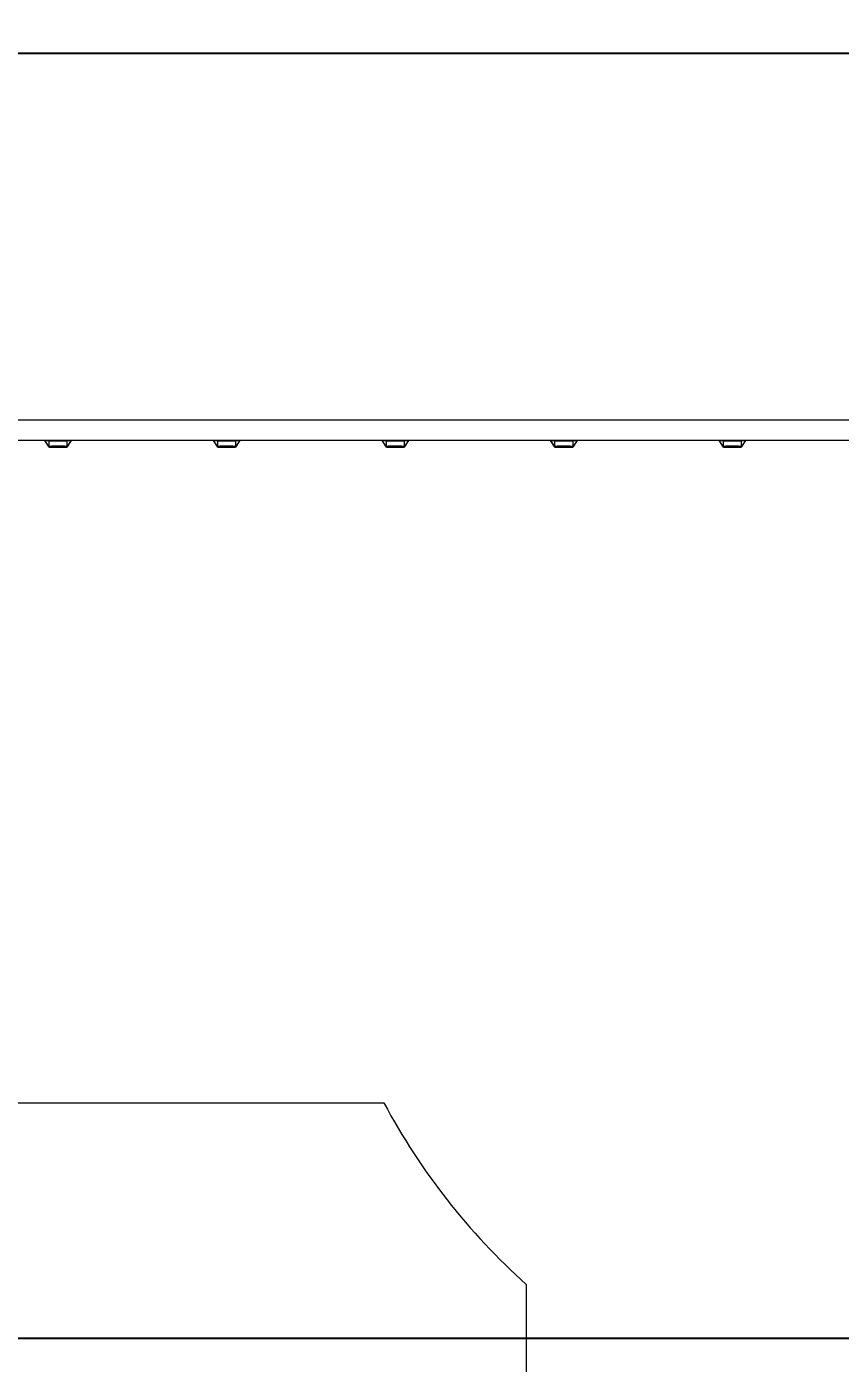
# Model space of a CAD drawing. Extents: x -4644 to 4111, y -3843 to 4581.
# Drawn here: x -1685 to 149, y -1300 to 1712 of the extents above; entities that cross this region are included whole.
import ezdxf

# ---------------------------------------------------------------- set-up
doc = ezdxf.new("R2010")
doc.units = 0
doc.header["$LTSCALE"] = 5
doc.header["$PDMODE"] = 33
doc.header["$PDSIZE"] = 20
doc.layers.get('Defpoints').update_dxf_attribs({"linetype": 'CONTINUOUS'})
for name, color, linetype in [('Lg_area', 4, 'CONTINUOUS'), ('Lg_dim', 7, 'CONTINUOUS'), ('Lg_prod', 40, 'CONTINUOUS')]:
    doc.layers.add(name, color=color, linetype=linetype)
doc.styles.add('LG1', font='arial.ttf', dxfattribs={"height": 185})
doc.styles.get("Standard").update_dxf_attribs({"font": 'SIMPLEX'})
doc.dimstyles.new('LG_DIM', dxfattribs={"dimtxt": 2.5, "dimasz": 2.5, "dimexe": 1.25, "dimexo": 0.625, "dimtad": 1, "dimdec": 4, "dimdsep": 46, "dimlunit": 6, "dimtxsty": 'STANDARD', "dimcen": 2.5, "dimadec": 0, "dimazin": 0, "dimtfac": 1, "dimtdec": 4, "dimtmove": 0, "dimatfit": 3, "dimfxl": 1, "dimtolj": 1, "dimtzin": 0, "dimarcsym": 0})

# ---------------------------------------------------------------- blocks, each defined once
blk = doc.blocks.new('*D5')
at = {"layer": 'Defpoints', "color": 0}
for p in [(-3507, 787.6), (2836, 802.8), (-3507, -3721.8)]:
    blk.add_point(p, dxfattribs=at)
at = {"layer": 'Lg_dim', "color": 0, "lineweight": -2}
for p, q in [((-3507, 786.6), (-3507, -3771.8)), ((2836, 801.8), (2836, -3771.8)), ((-3387, -3721.8), (-794.7, -3721.8)), ((2716, -3721.8), (-142.5, -3721.8))]:
    blk.add_line(p, q, dxfattribs=at)
at = {"layer": 'Lg_dim', "color": 0}
for points in [[(-3387, -3701.8), (-3387, -3741.8), (-3507, -3721.8)], [(2716, -3741.8), (2716, -3701.8), (2836, -3721.8)]]:
    blk.add_solid(points, dxfattribs=at)
at = {"layer": 'Lg_dim', "color": 4, "insert": (-468.6, -3721.8), "char_height": 185, "attachment_point": 5, "style": 'LG1'}
blk.add_mtext('\\A1;6340', dxfattribs=at)
blk = doc.blocks.new('*D6')
at = {"layer": 'Defpoints', "color": 0}
for p in [(-4363.7, 1651.6), (296.7, 1651.6), (458.7, -1244.5)]:
    blk.add_point(p, dxfattribs=at)
at = {"layer": 'Lg_dim', "color": 0, "lineweight": -2}
for p, q in [((295.7, 1651.6), (-4413.7, 1651.6)), ((-4363.7, 1531.6), (-4363.7, 347.9)), ((-4363.7, -1124.5), (-4363.7, 59.1)), ((457.7, -1244.5), (-4413.7, -1244.5))]:
    blk.add_line(p, q, dxfattribs=at)
at = {"layer": 'Lg_dim', "color": 0}
for points in [[(-4343.7, 1531.6), (-4383.7, 1531.6), (-4363.7, 1651.6)], [(-4383.7, -1124.5), (-4343.7, -1124.5), (-4363.7, -1244.5)]]:
    blk.add_solid(points, dxfattribs=at)
at = {"layer": 'Lg_dim', "color": 4, "insert": (-4363.7, 203.5), "char_height": 185, "attachment_point": 5, "style": 'LG1'}
blk.add_mtext('\\A1;2900', dxfattribs=at)
blk = doc.blocks.new('*D7')
at = {"layer": 'Defpoints', "color": 0}
for p in [(1924.4, 3427.1), (1924.4, 1507.8), (-2103.8, 821.8)]:
    blk.add_point(p, dxfattribs=at)
at = {"layer": 'Lg_dim', "color": 0, "lineweight": -2}
for p, q in [((-2103.8, 822.8), (-2103.8, 3477.1)), ((1924.4, 1508.8), (1924.4, 3477.1)), ((-1983.8, 3427.1), (-419, 3427.1)), ((1804.4, 3427.1), (239.6, 3427.1))]:
    blk.add_line(p, q, dxfattribs=at)
at = {"layer": 'Lg_dim', "color": 0}
for points in [[(-1983.8, 3447.1), (-1983.8, 3407.1), (-2103.8, 3427.1)], [(1804.4, 3407.1), (1804.4, 3447.1), (1924.4, 3427.1)]]:
    blk.add_solid(points, dxfattribs=at)
at = {"layer": 'Lg_dim', "color": 4, "insert": (-89.7, 3427.1), "char_height": 185, "attachment_point": 5, "style": 'LG1'}
blk.add_mtext('\\A1;4030', dxfattribs=at)

msp = doc.modelspace()

# ---------------------------------------------------------------- linework, layer by layer
at = {"layer": 'Lg_area', "linetype": 'Continuous', "lineweight": 0}
for p, q in [((-2006, -713.4), (-879.9, -713.4)), ((-559.3, -1122.3), (-559.3, -2127.7))]:
    msp.add_line(p, q, dxfattribs=at)
msp.add_arc((442.8, -6.3), 1499.9, 208.1265, 228.0742, dxfattribs=at)
at = {"layer": 'Lg_prod', "linetype": 'Continuous', "lineweight": 0}
for p, q in [((297.5, 825.3), (-2006.5, 825.3)), ((-2006.5, 780.3), (297.5, 780.3)), ((-1644.3, 779.8), (-1644.6, 780.3)), ((-1634.5, 764.8), (-1644.3, 779.8)), ((-1644.2, 779.7), (-1644.3, 779.8)), ((-1644.3, 779.8), (-1584.7, 779.8)), ((-1634.5, 765.3), (-1644.2, 779.7)), ((-1634.5, 779.5), (-1644.2, 779.7)), ((-1634.5, 765.3), (-1634.5, 779.5)), ((-1634.1, 779.3), (-1634.5, 779.5)), ((-1634.1, 765.7), (-1634.5, 765.3)), ((-1634.5, 764.8), (-1634.5, 765.3)), ((-1634.5, 765.3), (-1634.5, 765.3)), ((-1634.5, 764.8), (-1594.5, 764.8)), ((-1594.5, 779.5), (-1594.9, 779.3)), ((-1594.9, 765.7), (-1594.5, 765.3)), ((-1584.7, 779.8), (-1594.5, 764.8)), ((-1584.8, 779.7), (-1594.5, 765.3)), ((-1584.8, 779.7), (-1594.5, 779.5)), ((-1594.5, 779.5), (-1594.5, 765.3)), ((-1594.5, 765.3), (-1594.5, 765.3)), ((-1594.5, 765.3), (-1594.5, 764.8)), ((-1584.7, 779.8), (-1584.8, 779.7)), ((-1584.4, 780.3), (-1584.7, 779.8)), ((-1264.3, 779.8), (-1264.6, 780.3)), ((-1254.5, 764.8), (-1264.3, 779.8)), ((-1264.2, 779.7), (-1264.3, 779.8)), ((-1264.3, 779.8), (-1204.7, 779.8)), ((-1254.5, 765.3), (-1264.2, 779.7)), ((-1254.5, 779.5), (-1264.2, 779.7)), ((-1254.5, 765.3), (-1254.5, 779.5)), ((-1254.1, 779.3), (-1254.5, 779.5)), ((-1254.1, 765.7), (-1254.5, 765.3)), ((-1254.5, 764.8), (-1254.5, 765.3)), ((-1254.5, 765.3), (-1254.5, 765.3)), ((-1254.5, 764.8), (-1214.5, 764.8)), ((-1214.5, 779.5), (-1214.9, 779.3)), ((-1214.9, 765.7), (-1214.5, 765.3)), ((-1204.7, 779.8), (-1214.5, 764.8)), ((-1204.8, 779.7), (-1214.5, 765.3)), ((-1204.8, 779.7), (-1214.5, 779.5)), ((-1214.5, 779.5), (-1214.5, 765.3)), ((-1214.5, 765.3), (-1214.5, 765.3)), ((-1214.5, 765.3), (-1214.5, 764.8)), ((-1204.7, 779.8), (-1204.8, 779.7)), ((-1204.4, 780.3), (-1204.7, 779.8)), ((-884.3, 779.8), (-884.6, 780.3)), ((-874.5, 764.8), (-884.3, 779.8)), ((-884.2, 779.7), (-884.3, 779.8)), ((-884.3, 779.8), (-824.7, 779.8)), ((-874.5, 765.3), (-884.2, 779.7)), ((-874.5, 779.5), (-884.2, 779.7)), ((-874.5, 765.3), (-874.5, 779.5)), ((-874.1, 779.3), (-874.5, 779.5)), ((-874.1, 765.7), (-874.5, 765.3)), ((-874.5, 764.8), (-874.5, 765.3)), ((-874.5, 765.3), (-874.5, 765.3)), ((-874.5, 764.8), (-834.5, 764.8)), ((-834.5, 779.5), (-834.9, 779.3)), ((-834.9, 765.7), (-834.5, 765.3)), ((-824.7, 779.8), (-834.5, 764.8)), ((-824.8, 779.7), (-834.5, 765.3)), ((-824.8, 779.7), (-834.5, 779.5)), ((-834.5, 779.5), (-834.5, 765.3)), ((-834.5, 765.3), (-834.5, 765.3)), ((-834.5, 765.3), (-834.5, 764.8)), ((-824.7, 779.8), (-824.8, 779.7)), ((-824.4, 780.3), (-824.7, 779.8)), ((-504.3, 779.8), (-504.6, 780.3)), ((-494.5, 764.8), (-504.3, 779.8)), ((-504.2, 779.7), (-504.3, 779.8)), ((-504.3, 779.8), (-444.7, 779.8)), ((-494.5, 765.3), (-504.2, 779.7)), ((-494.5, 779.5), (-504.2, 779.7)), ((-494.5, 765.3), (-494.5, 779.5)), ((-494.1, 779.3), (-494.5, 779.5)), ((-494.1, 765.7), (-494.5, 765.3)), ((-494.5, 764.8), (-494.5, 765.3)), ((-494.5, 765.3), (-494.5, 765.3)), ((-494.5, 764.8), (-454.5, 764.8)), ((-454.5, 779.5), (-454.9, 779.3)), ((-454.9, 765.7), (-454.5, 765.3)), ((-444.7, 779.8), (-454.5, 764.8)), ((-444.8, 779.7), (-454.5, 765.3)), ((-444.8, 779.7), (-454.5, 779.5)), ((-454.5, 779.5), (-454.5, 765.3)), ((-454.5, 765.3), (-454.5, 765.3)), ((-454.5, 765.3), (-454.5, 764.8)), ((-444.7, 779.8), (-444.8, 779.7)), ((-444.4, 780.3), (-444.7, 779.8)), ((-124.3, 779.8), (-124.6, 780.3)), ((-114.5, 764.8), (-124.3, 779.8)), ((-124.2, 779.7), (-124.3, 779.8)), ((-124.3, 779.8), (-64.7, 779.8)), ((-114.5, 765.3), (-124.2, 779.7)), ((-114.5, 779.5), (-124.2, 779.7)), ((-114.5, 765.3), (-114.5, 779.5)), ((-114.1, 779.3), (-114.5, 779.5)), ((-114.1, 765.7), (-114.5, 765.3)), ((-114.5, 764.8), (-114.5, 765.3)), ((-114.5, 765.3), (-114.5, 765.3)), ((-114.5, 764.8), (-74.5, 764.8)), ((-74.5, 779.5), (-74.9, 779.3)), ((-74.9, 765.7), (-74.5, 765.3)), ((-64.7, 779.8), (-74.5, 764.8)), ((-64.8, 779.7), (-74.5, 765.3)), ((-64.8, 779.7), (-74.5, 779.5)), ((-74.5, 779.5), (-74.5, 765.3)), ((-74.5, 765.3), (-74.5, 765.3)), ((-74.5, 765.3), (-74.5, 764.8)), ((-64.7, 779.8), (-64.8, 779.7)), ((-64.4, 780.3), (-64.7, 779.8))]:
    msp.add_line(p, q, dxfattribs=at)
for centre, radius, start, end in [((-1614.5, 795.8), 16, 255.7791, 270), ((-1614.5, 795.8), 15.5, 269.27, 270), ((-1614.5, 795.8), 15.5, 270, 270.73), ((-1614.5, 795.8), 16, 270, 284.2209), ((-1234.5, 795.8), 16, 255.7791, 270), ((-1234.5, 795.8), 15.5, 269.27, 270), ((-1234.5, 795.8), 15.5, 270, 270.73), ((-1234.5, 795.8), 16, 270, 284.2209), ((-854.5, 795.8), 16, 255.7791, 270), ((-854.5, 795.8), 15.5, 269.27, 270), ((-854.5, 795.8), 15.5, 270, 270.73), ((-854.5, 795.8), 16, 270, 284.2209), ((-474.5, 795.8), 16, 255.7791, 270), ((-474.5, 795.8), 15.5, 269.27, 270), ((-474.5, 795.8), 15.5, 270, 270.73), ((-474.5, 795.8), 16, 270, 284.2209), ((-94.5, 795.8), 16, 255.7791, 270), ((-94.5, 795.8), 15.5, 269.27, 270), ((-94.5, 795.8), 15.5, 270, 270.73), ((-94.5, 795.8), 16, 270, 284.2209)]:
    msp.add_arc(centre, radius, start, end, dxfattribs=at)
for points, knots in [([(-1634.1, 779.3), (-1634, 779.3), (-1633.8, 779.3), (-1633.3, 779.2), (-1633, 779.2), (-1632.3, 779.1), (-1631.8, 779), (-1630.9, 779), (-1630.3, 778.9), (-1629, 778.9), (-1628.3, 778.8), (-1627, 778.8), (-1626.6, 778.8), (-1625.6, 778.7), (-1625.1, 778.7), (-1623.9, 778.7), (-1623.3, 778.7), (-1622.3, 778.6), (-1621.9, 778.6), (-1621.2, 778.6), (-1620.8, 778.6), (-1619.9, 778.6), (-1619.5, 778.6), (-1618.6, 778.6), (-1618.1, 778.6), (-1617.2, 778.6), (-1616.6, 778.6), (-1615.8, 778.6), (-1615.6, 778.6), (-1615, 778.6), (-1614.8, 778.6), (-1614.5, 778.6)], [0.01047501, 0.01047501, 0.01047501, 0.01047501, 0.01693541, 0.01693541, 0.02339581, 0.02339581, 0.02985621, 0.02985621, 0.03631661, 0.03631661, 0.04277702, 0.04277702, 0.04600722, 0.04600722, 0.04923742, 0.04923742, 0.05246762, 0.05246762, 0.05408272, 0.05408272, 0.05569782, 0.05569782, 0.05731292, 0.05731292, 0.05892802, 0.05892802, 0.06054312, 0.06054312, 0.06135067, 0.06135067, 0.06215822, 0.06215822, 0.06215822, 0.06215822]), ([(-1614.5, 767.2), (-1615, 767.2), (-1615.6, 767.2), (-1616.4, 767.2), (-1616.6, 767.2), (-1617.2, 767.2), (-1617.4, 767.2), (-1618.1, 767.2), (-1618.6, 767.2), (-1619.3, 767.2), (-1619.5, 767.2), (-1620, 767.2), (-1620.2, 767.2), (-1621.2, 767.1), (-1621.9, 767.1), (-1623, 767.1), (-1623.3, 767), (-1623.9, 767), (-1624.2, 767), (-1625.1, 766.9), (-1625.6, 766.9), (-1626.6, 766.8), (-1627, 766.8), (-1627.9, 766.7), (-1628.3, 766.7), (-1629, 766.6), (-1629.3, 766.6), (-1630.3, 766.5), (-1630.9, 766.4), (-1631.8, 766.3), (-1632.3, 766.2), (-1633.3, 766), (-1633.8, 765.8), (-1634.1, 765.7)], [0.06175443, 0.06175443, 0.06175443, 0.06175443, 0.06334678, 0.06334678, 0.06414295, 0.06414295, 0.06493913, 0.06493913, 0.06653147, 0.06653147, 0.06732765, 0.06732765, 0.06812382, 0.06812382, 0.07130852, 0.07130852, 0.07290086, 0.07290086, 0.07449321, 0.07449321, 0.0776779, 0.0776779, 0.0808626, 0.0808626, 0.08404729, 0.08404729, 0.08723199, 0.08723199, 0.09360138, 0.09360138, 0.09997077, 0.09997077, 0.11270954, 0.11270954, 0.11270954, 0.11270954]), ([(-1614.5, 778.6), (-1614.2, 778.6), (-1614, 778.6), (-1613.4, 778.6), (-1613.1, 778.6), (-1612.3, 778.6), (-1611.8, 778.6), (-1611.1, 778.6), (-1610.8, 778.6), (-1610.4, 778.6), (-1610.1, 778.6), (-1609.4, 778.6), (-1609, 778.6), (-1608.2, 778.6), (-1607.8, 778.6), (-1607, 778.6), (-1606.7, 778.6), (-1605.7, 778.7), (-1605, 778.7), (-1603.9, 778.7), (-1603.4, 778.7), (-1602.4, 778.8), (-1601.9, 778.8), (-1600.7, 778.8), (-1599.9, 778.9), (-1598.7, 778.9), (-1598.1, 779), (-1597.4, 779), (-1597.2, 779), (-1596.7, 779.1), (-1596.6, 779.1), (-1595.7, 779.2), (-1595.2, 779.3), (-1594.9, 779.3)], [0.06215822, 0.06215822, 0.06215822, 0.06215822, 0.0629713, 0.0629713, 0.06378437, 0.06378437, 0.06541052, 0.06541052, 0.0662236, 0.0662236, 0.06703667, 0.06703667, 0.06866282, 0.06866282, 0.07028897, 0.07028897, 0.07191512, 0.07191512, 0.07516742, 0.07516742, 0.07841972, 0.07841972, 0.08167202, 0.08167202, 0.08817662, 0.08817662, 0.09468122, 0.09468122, 0.09793352, 0.09793352, 0.10118582, 0.10118582, 0.11419502, 0.11419502, 0.11419502, 0.11419502]), ([(-1594.9, 765.7), (-1595.2, 765.8), (-1595.7, 766), (-1596.7, 766.2), (-1597.1, 766.3), (-1597.9, 766.4), (-1598.1, 766.4), (-1598.7, 766.5), (-1599, 766.5), (-1599.9, 766.6), (-1600.7, 766.7), (-1601.9, 766.8), (-1602.4, 766.8), (-1603.3, 766.9), (-1603.9, 766.9), (-1604.7, 767), (-1605, 767), (-1605.6, 767), (-1606, 767.1), (-1607, 767.1), (-1607.7, 767.1), (-1609, 767.2), (-1609.4, 767.2), (-1610.3, 767.2), (-1610.8, 767.2), (-1611.6, 767.2), (-1611.8, 767.2), (-1612.3, 767.2), (-1612.6, 767.2), (-1613.1, 767.2), (-1613.4, 767.2), (-1613.9, 767.2), (-1614.2, 767.2), (-1614.5, 767.2)], [0.01043898, 0.01043898, 0.01043898, 0.01043898, 0.02326784, 0.02326784, 0.02968227, 0.02968227, 0.03288949, 0.03288949, 0.03609671, 0.03609671, 0.04251114, 0.04251114, 0.04571835, 0.04571835, 0.04892557, 0.04892557, 0.05052918, 0.05052918, 0.05213278, 0.05213278, 0.05534, 0.05534, 0.05694361, 0.05694361, 0.05854722, 0.05854722, 0.05934902, 0.05934902, 0.06015082, 0.06015082, 0.06095263, 0.06095263, 0.06175443, 0.06175443, 0.06175443, 0.06175443]), ([(-1254.1, 779.3), (-1254, 779.3), (-1253.8, 779.3), (-1253.3, 779.2), (-1253, 779.2), (-1252.3, 779.1), (-1251.8, 779), (-1250.9, 779), (-1250.3, 778.9), (-1249, 778.9), (-1248.3, 778.8), (-1247, 778.8), (-1246.6, 778.8), (-1245.6, 778.7), (-1245.1, 778.7), (-1243.9, 778.7), (-1243.3, 778.7), (-1242.3, 778.6), (-1241.9, 778.6), (-1241.2, 778.6), (-1240.8, 778.6), (-1239.9, 778.6), (-1239.5, 778.6), (-1238.6, 778.6), (-1238.1, 778.6), (-1237.2, 778.6), (-1236.6, 778.6), (-1235.8, 778.6), (-1235.6, 778.6), (-1235, 778.6), (-1234.8, 778.6), (-1234.5, 778.6)], [0.01047501, 0.01047501, 0.01047501, 0.01047501, 0.01693541, 0.01693541, 0.02339581, 0.02339581, 0.02985621, 0.02985621, 0.03631661, 0.03631661, 0.04277702, 0.04277702, 0.04600722, 0.04600722, 0.04923742, 0.04923742, 0.05246762, 0.05246762, 0.05408272, 0.05408272, 0.05569782, 0.05569782, 0.05731292, 0.05731292, 0.05892802, 0.05892802, 0.06054312, 0.06054312, 0.06135067, 0.06135067, 0.06215822, 0.06215822, 0.06215822, 0.06215822]), ([(-1234.5, 767.2), (-1235, 767.2), (-1235.6, 767.2), (-1236.4, 767.2), (-1236.6, 767.2), (-1237.2, 767.2), (-1237.4, 767.2), (-1238.1, 767.2), (-1238.6, 767.2), (-1239.3, 767.2), (-1239.5, 767.2), (-1240, 767.2), (-1240.2, 767.2), (-1241.2, 767.1), (-1241.9, 767.1), (-1243, 767.1), (-1243.3, 767), (-1243.9, 767), (-1244.2, 767), (-1245.1, 766.9), (-1245.6, 766.9), (-1246.6, 766.8), (-1247, 766.8), (-1247.9, 766.7), (-1248.3, 766.7), (-1249, 766.6), (-1249.3, 766.6), (-1250.3, 766.5), (-1250.9, 766.4), (-1251.8, 766.3), (-1252.3, 766.2), (-1253.3, 766), (-1253.8, 765.8), (-1254.1, 765.7)], [0.06175443, 0.06175443, 0.06175443, 0.06175443, 0.06334678, 0.06334678, 0.06414295, 0.06414295, 0.06493913, 0.06493913, 0.06653147, 0.06653147, 0.06732765, 0.06732765, 0.06812382, 0.06812382, 0.07130852, 0.07130852, 0.07290086, 0.07290086, 0.07449321, 0.07449321, 0.0776779, 0.0776779, 0.0808626, 0.0808626, 0.08404729, 0.08404729, 0.08723199, 0.08723199, 0.09360138, 0.09360138, 0.09997077, 0.09997077, 0.11270954, 0.11270954, 0.11270954, 0.11270954]), ([(-1234.5, 778.6), (-1234.2, 778.6), (-1234, 778.6), (-1233.4, 778.6), (-1233.1, 778.6), (-1232.3, 778.6), (-1231.8, 778.6), (-1231.1, 778.6), (-1230.8, 778.6), (-1230.4, 778.6), (-1230.1, 778.6), (-1229.4, 778.6), (-1229, 778.6), (-1228.2, 778.6), (-1227.8, 778.6), (-1227, 778.6), (-1226.7, 778.6), (-1225.7, 778.7), (-1225, 778.7), (-1223.9, 778.7), (-1223.4, 778.7), (-1222.4, 778.8), (-1221.9, 778.8), (-1220.7, 778.8), (-1219.9, 778.9), (-1218.7, 778.9), (-1218.1, 779), (-1217.4, 779), (-1217.2, 779), (-1216.7, 779.1), (-1216.6, 779.1), (-1215.7, 779.2), (-1215.2, 779.3), (-1214.9, 779.3)], [0.06215822, 0.06215822, 0.06215822, 0.06215822, 0.0629713, 0.0629713, 0.06378437, 0.06378437, 0.06541052, 0.06541052, 0.0662236, 0.0662236, 0.06703667, 0.06703667, 0.06866282, 0.06866282, 0.07028897, 0.07028897, 0.07191512, 0.07191512, 0.07516742, 0.07516742, 0.07841972, 0.07841972, 0.08167202, 0.08167202, 0.08817662, 0.08817662, 0.09468122, 0.09468122, 0.09793352, 0.09793352, 0.10118582, 0.10118582, 0.11419502, 0.11419502, 0.11419502, 0.11419502]), ([(-1214.9, 765.7), (-1215.2, 765.8), (-1215.7, 766), (-1216.7, 766.2), (-1217.1, 766.3), (-1217.9, 766.4), (-1218.1, 766.4), (-1218.7, 766.5), (-1219, 766.5), (-1219.9, 766.6), (-1220.7, 766.7), (-1221.9, 766.8), (-1222.4, 766.8), (-1223.3, 766.9), (-1223.9, 766.9), (-1224.7, 767), (-1225, 767), (-1225.6, 767), (-1226, 767.1), (-1227, 767.1), (-1227.7, 767.1), (-1229, 767.2), (-1229.4, 767.2), (-1230.3, 767.2), (-1230.8, 767.2), (-1231.6, 767.2), (-1231.8, 767.2), (-1232.3, 767.2), (-1232.6, 767.2), (-1233.1, 767.2), (-1233.4, 767.2), (-1233.9, 767.2), (-1234.2, 767.2), (-1234.5, 767.2)], [0.01043898, 0.01043898, 0.01043898, 0.01043898, 0.02326784, 0.02326784, 0.02968227, 0.02968227, 0.03288949, 0.03288949, 0.03609671, 0.03609671, 0.04251114, 0.04251114, 0.04571835, 0.04571835, 0.04892557, 0.04892557, 0.05052918, 0.05052918, 0.05213278, 0.05213278, 0.05534, 0.05534, 0.05694361, 0.05694361, 0.05854722, 0.05854722, 0.05934902, 0.05934902, 0.06015082, 0.06015082, 0.06095263, 0.06095263, 0.06175443, 0.06175443, 0.06175443, 0.06175443]), ([(-874.1, 779.3), (-874, 779.3), (-873.8, 779.3), (-873.3, 779.2), (-873, 779.2), (-872.3, 779.1), (-871.8, 779), (-870.9, 779), (-870.3, 778.9), (-869, 778.9), (-868.3, 778.8), (-867, 778.8), (-866.6, 778.8), (-865.6, 778.7), (-865.1, 778.7), (-863.9, 778.7), (-863.3, 778.7), (-862.3, 778.6), (-861.9, 778.6), (-861.2, 778.6), (-860.8, 778.6), (-859.9, 778.6), (-859.5, 778.6), (-858.6, 778.6), (-858.1, 778.6), (-857.2, 778.6), (-856.6, 778.6), (-855.8, 778.6), (-855.6, 778.6), (-855, 778.6), (-854.8, 778.6), (-854.5, 778.6)], [0.01047501, 0.01047501, 0.01047501, 0.01047501, 0.01693541, 0.01693541, 0.02339581, 0.02339581, 0.02985621, 0.02985621, 0.03631661, 0.03631661, 0.04277702, 0.04277702, 0.04600722, 0.04600722, 0.04923742, 0.04923742, 0.05246762, 0.05246762, 0.05408272, 0.05408272, 0.05569782, 0.05569782, 0.05731292, 0.05731292, 0.05892802, 0.05892802, 0.06054312, 0.06054312, 0.06135067, 0.06135067, 0.06215822, 0.06215822, 0.06215822, 0.06215822]), ([(-854.5, 767.2), (-855, 767.2), (-855.6, 767.2), (-856.4, 767.2), (-856.6, 767.2), (-857.2, 767.2), (-857.4, 767.2), (-858.1, 767.2), (-858.6, 767.2), (-859.3, 767.2), (-859.5, 767.2), (-860, 767.2), (-860.2, 767.2), (-861.2, 767.1), (-861.9, 767.1), (-863, 767.1), (-863.3, 767), (-863.9, 767), (-864.2, 767), (-865.1, 766.9), (-865.6, 766.9), (-866.6, 766.8), (-867, 766.8), (-867.9, 766.7), (-868.3, 766.7), (-869, 766.6), (-869.3, 766.6), (-870.3, 766.5), (-870.9, 766.4), (-871.8, 766.3), (-872.3, 766.2), (-873.3, 766), (-873.8, 765.8), (-874.1, 765.7)], [0.06175443, 0.06175443, 0.06175443, 0.06175443, 0.06334678, 0.06334678, 0.06414295, 0.06414295, 0.06493913, 0.06493913, 0.06653147, 0.06653147, 0.06732765, 0.06732765, 0.06812382, 0.06812382, 0.07130852, 0.07130852, 0.07290086, 0.07290086, 0.07449321, 0.07449321, 0.0776779, 0.0776779, 0.0808626, 0.0808626, 0.08404729, 0.08404729, 0.08723199, 0.08723199, 0.09360138, 0.09360138, 0.09997077, 0.09997077, 0.11270954, 0.11270954, 0.11270954, 0.11270954]), ([(-854.5, 778.6), (-854.2, 778.6), (-854, 778.6), (-853.4, 778.6), (-853.1, 778.6), (-852.3, 778.6), (-851.8, 778.6), (-851.1, 778.6), (-850.8, 778.6), (-850.4, 778.6), (-850.1, 778.6), (-849.4, 778.6), (-849, 778.6), (-848.2, 778.6), (-847.8, 778.6), (-847, 778.6), (-846.7, 778.6), (-845.7, 778.7), (-845, 778.7), (-843.9, 778.7), (-843.4, 778.7), (-842.4, 778.8), (-841.9, 778.8), (-840.7, 778.8), (-839.9, 778.9), (-838.7, 778.9), (-838.1, 779), (-837.4, 779), (-837.2, 779), (-836.7, 779.1), (-836.6, 779.1), (-835.7, 779.2), (-835.2, 779.3), (-834.9, 779.3)], [0.06215822, 0.06215822, 0.06215822, 0.06215822, 0.0629713, 0.0629713, 0.06378437, 0.06378437, 0.06541052, 0.06541052, 0.0662236, 0.0662236, 0.06703667, 0.06703667, 0.06866282, 0.06866282, 0.07028897, 0.07028897, 0.07191512, 0.07191512, 0.07516742, 0.07516742, 0.07841972, 0.07841972, 0.08167202, 0.08167202, 0.08817662, 0.08817662, 0.09468122, 0.09468122, 0.09793352, 0.09793352, 0.10118582, 0.10118582, 0.11419502, 0.11419502, 0.11419502, 0.11419502]), ([(-834.9, 765.7), (-835.2, 765.8), (-835.7, 766), (-836.7, 766.2), (-837.1, 766.3), (-837.9, 766.4), (-838.1, 766.4), (-838.7, 766.5), (-839, 766.5), (-839.9, 766.6), (-840.7, 766.7), (-841.9, 766.8), (-842.4, 766.8), (-843.3, 766.9), (-843.9, 766.9), (-844.7, 767), (-845, 767), (-845.6, 767), (-846, 767.1), (-847, 767.1), (-847.7, 767.1), (-849, 767.2), (-849.4, 767.2), (-850.3, 767.2), (-850.8, 767.2), (-851.6, 767.2), (-851.8, 767.2), (-852.3, 767.2), (-852.6, 767.2), (-853.1, 767.2), (-853.4, 767.2), (-853.9, 767.2), (-854.2, 767.2), (-854.5, 767.2)], [0.01043898, 0.01043898, 0.01043898, 0.01043898, 0.02326784, 0.02326784, 0.02968227, 0.02968227, 0.03288949, 0.03288949, 0.03609671, 0.03609671, 0.04251114, 0.04251114, 0.04571835, 0.04571835, 0.04892557, 0.04892557, 0.05052918, 0.05052918, 0.05213278, 0.05213278, 0.05534, 0.05534, 0.05694361, 0.05694361, 0.05854722, 0.05854722, 0.05934902, 0.05934902, 0.06015082, 0.06015082, 0.06095263, 0.06095263, 0.06175443, 0.06175443, 0.06175443, 0.06175443]), ([(-494.1, 779.3), (-494, 779.3), (-493.8, 779.3), (-493.3, 779.2), (-493, 779.2), (-492.3, 779.1), (-491.8, 779), (-490.9, 779), (-490.3, 778.9), (-489, 778.9), (-488.3, 778.8), (-487, 778.8), (-486.6, 778.8), (-485.6, 778.7), (-485.1, 778.7), (-483.9, 778.7), (-483.3, 778.7), (-482.3, 778.6), (-481.9, 778.6), (-481.2, 778.6), (-480.8, 778.6), (-479.9, 778.6), (-479.5, 778.6), (-478.6, 778.6), (-478.1, 778.6), (-477.2, 778.6), (-476.6, 778.6), (-475.8, 778.6), (-475.6, 778.6), (-475, 778.6), (-474.8, 778.6), (-474.5, 778.6)], [0.01047501, 0.01047501, 0.01047501, 0.01047501, 0.01693541, 0.01693541, 0.02339581, 0.02339581, 0.02985621, 0.02985621, 0.03631661, 0.03631661, 0.04277702, 0.04277702, 0.04600722, 0.04600722, 0.04923742, 0.04923742, 0.05246762, 0.05246762, 0.05408272, 0.05408272, 0.05569782, 0.05569782, 0.05731292, 0.05731292, 0.05892802, 0.05892802, 0.06054312, 0.06054312, 0.06135067, 0.06135067, 0.06215822, 0.06215822, 0.06215822, 0.06215822]), ([(-474.5, 767.2), (-475, 767.2), (-475.6, 767.2), (-476.4, 767.2), (-476.6, 767.2), (-477.2, 767.2), (-477.4, 767.2), (-478.1, 767.2), (-478.6, 767.2), (-479.3, 767.2), (-479.5, 767.2), (-480, 767.2), (-480.2, 767.2), (-481.2, 767.1), (-481.9, 767.1), (-483, 767.1), (-483.3, 767), (-483.9, 767), (-484.2, 767), (-485.1, 766.9), (-485.6, 766.9), (-486.6, 766.8), (-487, 766.8), (-487.9, 766.7), (-488.3, 766.7), (-489, 766.6), (-489.3, 766.6), (-490.3, 766.5), (-490.9, 766.4), (-491.8, 766.3), (-492.3, 766.2), (-493.3, 766), (-493.8, 765.8), (-494.1, 765.7)], [0.06175443, 0.06175443, 0.06175443, 0.06175443, 0.06334678, 0.06334678, 0.06414295, 0.06414295, 0.06493913, 0.06493913, 0.06653147, 0.06653147, 0.06732765, 0.06732765, 0.06812382, 0.06812382, 0.07130852, 0.07130852, 0.07290086, 0.07290086, 0.07449321, 0.07449321, 0.0776779, 0.0776779, 0.0808626, 0.0808626, 0.08404729, 0.08404729, 0.08723199, 0.08723199, 0.09360138, 0.09360138, 0.09997077, 0.09997077, 0.11270954, 0.11270954, 0.11270954, 0.11270954]), ([(-474.5, 778.6), (-474.2, 778.6), (-474, 778.6), (-473.4, 778.6), (-473.1, 778.6), (-472.3, 778.6), (-471.8, 778.6), (-471.1, 778.6), (-470.8, 778.6), (-470.4, 778.6), (-470.1, 778.6), (-469.4, 778.6), (-469, 778.6), (-468.2, 778.6), (-467.8, 778.6), (-467, 778.6), (-466.7, 778.6), (-465.7, 778.7), (-465, 778.7), (-463.9, 778.7), (-463.4, 778.7), (-462.4, 778.8), (-461.9, 778.8), (-460.7, 778.8), (-459.9, 778.9), (-458.7, 778.9), (-458.1, 779), (-457.4, 779), (-457.2, 779), (-456.7, 779.1), (-456.6, 779.1), (-455.7, 779.2), (-455.2, 779.3), (-454.9, 779.3)], [0.06215822, 0.06215822, 0.06215822, 0.06215822, 0.0629713, 0.0629713, 0.06378437, 0.06378437, 0.06541052, 0.06541052, 0.0662236, 0.0662236, 0.06703667, 0.06703667, 0.06866282, 0.06866282, 0.07028897, 0.07028897, 0.07191512, 0.07191512, 0.07516742, 0.07516742, 0.07841972, 0.07841972, 0.08167202, 0.08167202, 0.08817662, 0.08817662, 0.09468122, 0.09468122, 0.09793352, 0.09793352, 0.10118582, 0.10118582, 0.11419502, 0.11419502, 0.11419502, 0.11419502]), ([(-454.9, 765.7), (-455.2, 765.8), (-455.7, 766), (-456.7, 766.2), (-457.1, 766.3), (-457.9, 766.4), (-458.1, 766.4), (-458.7, 766.5), (-459, 766.5), (-459.9, 766.6), (-460.7, 766.7), (-461.9, 766.8), (-462.4, 766.8), (-463.3, 766.9), (-463.9, 766.9), (-464.7, 767), (-465, 767), (-465.6, 767), (-466, 767.1), (-467, 767.1), (-467.7, 767.1), (-469, 767.2), (-469.4, 767.2), (-470.3, 767.2), (-470.8, 767.2), (-471.6, 767.2), (-471.8, 767.2), (-472.3, 767.2), (-472.6, 767.2), (-473.1, 767.2), (-473.4, 767.2), (-473.9, 767.2), (-474.2, 767.2), (-474.5, 767.2)], [0.01043898, 0.01043898, 0.01043898, 0.01043898, 0.02326784, 0.02326784, 0.02968227, 0.02968227, 0.03288949, 0.03288949, 0.03609671, 0.03609671, 0.04251114, 0.04251114, 0.04571835, 0.04571835, 0.04892557, 0.04892557, 0.05052918, 0.05052918, 0.05213278, 0.05213278, 0.05534, 0.05534, 0.05694361, 0.05694361, 0.05854722, 0.05854722, 0.05934902, 0.05934902, 0.06015082, 0.06015082, 0.06095263, 0.06095263, 0.06175443, 0.06175443, 0.06175443, 0.06175443]), ([(-114.1, 779.3), (-114, 779.3), (-113.8, 779.3), (-113.3, 779.2), (-113, 779.2), (-112.3, 779.1), (-111.8, 779), (-110.9, 779), (-110.3, 778.9), (-109, 778.9), (-108.3, 778.8), (-107, 778.8), (-106.6, 778.8), (-105.6, 778.7), (-105.1, 778.7), (-103.9, 778.7), (-103.3, 778.7), (-102.3, 778.6), (-101.9, 778.6), (-101.2, 778.6), (-100.8, 778.6), (-99.9, 778.6), (-99.5, 778.6), (-98.6, 778.6), (-98.1, 778.6), (-97.2, 778.6), (-96.6, 778.6), (-95.8, 778.6), (-95.6, 778.6), (-95, 778.6), (-94.8, 778.6), (-94.5, 778.6)], [0.01047501, 0.01047501, 0.01047501, 0.01047501, 0.01693541, 0.01693541, 0.02339581, 0.02339581, 0.02985621, 0.02985621, 0.03631661, 0.03631661, 0.04277702, 0.04277702, 0.04600722, 0.04600722, 0.04923742, 0.04923742, 0.05246762, 0.05246762, 0.05408272, 0.05408272, 0.05569782, 0.05569782, 0.05731292, 0.05731292, 0.05892802, 0.05892802, 0.06054312, 0.06054312, 0.06135067, 0.06135067, 0.06215822, 0.06215822, 0.06215822, 0.06215822]), ([(-94.5, 767.2), (-95, 767.2), (-95.6, 767.2), (-96.4, 767.2), (-96.6, 767.2), (-97.2, 767.2), (-97.4, 767.2), (-98.1, 767.2), (-98.6, 767.2), (-99.3, 767.2), (-99.5, 767.2), (-100, 767.2), (-100.2, 767.2), (-101.2, 767.1), (-101.9, 767.1), (-103, 767.1), (-103.3, 767), (-103.9, 767), (-104.2, 767), (-105.1, 766.9), (-105.6, 766.9), (-106.6, 766.8), (-107, 766.8), (-107.9, 766.7), (-108.3, 766.7), (-109, 766.6), (-109.3, 766.6), (-110.3, 766.5), (-110.9, 766.4), (-111.8, 766.3), (-112.3, 766.2), (-113.3, 766), (-113.8, 765.8), (-114.1, 765.7)], [0.06175443, 0.06175443, 0.06175443, 0.06175443, 0.06334678, 0.06334678, 0.06414295, 0.06414295, 0.06493913, 0.06493913, 0.06653147, 0.06653147, 0.06732765, 0.06732765, 0.06812382, 0.06812382, 0.07130852, 0.07130852, 0.07290086, 0.07290086, 0.07449321, 0.07449321, 0.0776779, 0.0776779, 0.0808626, 0.0808626, 0.08404729, 0.08404729, 0.08723199, 0.08723199, 0.09360138, 0.09360138, 0.09997077, 0.09997077, 0.11270954, 0.11270954, 0.11270954, 0.11270954]), ([(-94.5, 778.6), (-94.2, 778.6), (-94, 778.6), (-93.4, 778.6), (-93.1, 778.6), (-92.3, 778.6), (-91.8, 778.6), (-91.1, 778.6), (-90.8, 778.6), (-90.4, 778.6), (-90.1, 778.6), (-89.4, 778.6), (-89, 778.6), (-88.2, 778.6), (-87.8, 778.6), (-87, 778.6), (-86.7, 778.6), (-85.7, 778.7), (-85, 778.7), (-83.9, 778.7), (-83.4, 778.7), (-82.4, 778.8), (-81.9, 778.8), (-80.7, 778.8), (-79.9, 778.9), (-78.7, 778.9), (-78.1, 779), (-77.4, 779), (-77.2, 779), (-76.7, 779.1), (-76.6, 779.1), (-75.7, 779.2), (-75.2, 779.3), (-74.9, 779.3)], [0.06215822, 0.06215822, 0.06215822, 0.06215822, 0.0629713, 0.0629713, 0.06378437, 0.06378437, 0.06541052, 0.06541052, 0.0662236, 0.0662236, 0.06703667, 0.06703667, 0.06866282, 0.06866282, 0.07028897, 0.07028897, 0.07191512, 0.07191512, 0.07516742, 0.07516742, 0.07841972, 0.07841972, 0.08167202, 0.08167202, 0.08817662, 0.08817662, 0.09468122, 0.09468122, 0.09793352, 0.09793352, 0.10118582, 0.10118582, 0.11419502, 0.11419502, 0.11419502, 0.11419502]), ([(-74.9, 765.7), (-75.2, 765.8), (-75.7, 766), (-76.7, 766.2), (-77.1, 766.3), (-77.9, 766.4), (-78.1, 766.4), (-78.7, 766.5), (-79, 766.5), (-79.9, 766.6), (-80.7, 766.7), (-81.9, 766.8), (-82.4, 766.8), (-83.3, 766.9), (-83.9, 766.9), (-84.7, 767), (-85, 767), (-85.6, 767), (-86, 767.1), (-87, 767.1), (-87.7, 767.1), (-89, 767.2), (-89.4, 767.2), (-90.3, 767.2), (-90.8, 767.2), (-91.6, 767.2), (-91.8, 767.2), (-92.3, 767.2), (-92.6, 767.2), (-93.1, 767.2), (-93.4, 767.2), (-93.9, 767.2), (-94.2, 767.2), (-94.5, 767.2)], [0.01043898, 0.01043898, 0.01043898, 0.01043898, 0.02326784, 0.02326784, 0.02968227, 0.02968227, 0.03288949, 0.03288949, 0.03609671, 0.03609671, 0.04251114, 0.04251114, 0.04571835, 0.04571835, 0.04892557, 0.04892557, 0.05052918, 0.05052918, 0.05213278, 0.05213278, 0.05534, 0.05534, 0.05694361, 0.05694361, 0.05854722, 0.05854722, 0.05934902, 0.05934902, 0.06015082, 0.06015082, 0.06095263, 0.06095263, 0.06175443, 0.06175443, 0.06175443, 0.06175443])]:
    msp.add_open_spline(points, degree=3, knots=knots, dxfattribs=at)

# ---------------------------------------------------------------- dimensions: what is measured, and where the dimension line sits
at = {"layer": 'Lg_dim'}
dim = msp.add_linear_dim(base=(1924.4, 3427.1), p1=(-2103.8, 821.8), p2=(1924.4, 1507.8), dimstyle='LG_DIM', override={"dimtxt": 185, "dimasz": 120, "dimexe": 50, "dimexo": 1, "dimgap": 50, "dimtad": 0, "dimtih": 1, "dimtoh": 1, "dimdec": 0, "dimrnd": 10, "dimlunit": 2, "dimtxsty": 'LG1', "dimclrt": 4, "dimadec": 4, "dimtdec": 0}, dxfattribs=at)
dim.commit()
dim.dimension.update_dxf_attribs({"geometry": '*D7', "text_midpoint": (-89.7, 3427.1)})
dim = msp.add_linear_dim(base=(-4363.7, 1651.6), p1=(458.7, -1244.5), p2=(296.7, 1651.6), angle=90, dimstyle='LG_DIM', override={"dimtxt": 185, "dimasz": 120, "dimexe": 50, "dimexo": 1, "dimgap": 50, "dimtad": 0, "dimtih": 1, "dimtoh": 1, "dimdec": 0, "dimrnd": 10, "dimlunit": 2, "dimtxsty": 'LG1', "dimclrt": 4, "dimadec": 4, "dimtdec": 0}, dxfattribs=at)
dim.commit()
dim.dimension.update_dxf_attribs({"geometry": '*D6', "text_midpoint": (-4363.7, 203.5)})
dim = msp.add_linear_dim(base=(-3507, -3721.8), p1=(2836, 802.8), p2=(-3507, 787.6), dimstyle='LG_DIM', override={"dimtxt": 185, "dimasz": 120, "dimexe": 50, "dimexo": 1, "dimgap": 50, "dimtad": 0, "dimtih": 1, "dimtoh": 1, "dimdec": 0, "dimrnd": 10, "dimlunit": 2, "dimtxsty": 'LG1', "dimclrt": 4, "dimadec": 4, "dimtdec": 0}, dxfattribs=at)
dim.commit()
dim.dimension.update_dxf_attribs({"geometry": '*D5', "text_midpoint": (-468.6, -3721.8), "dimtype": 160})

doc.saveas('drawing.dxf')
